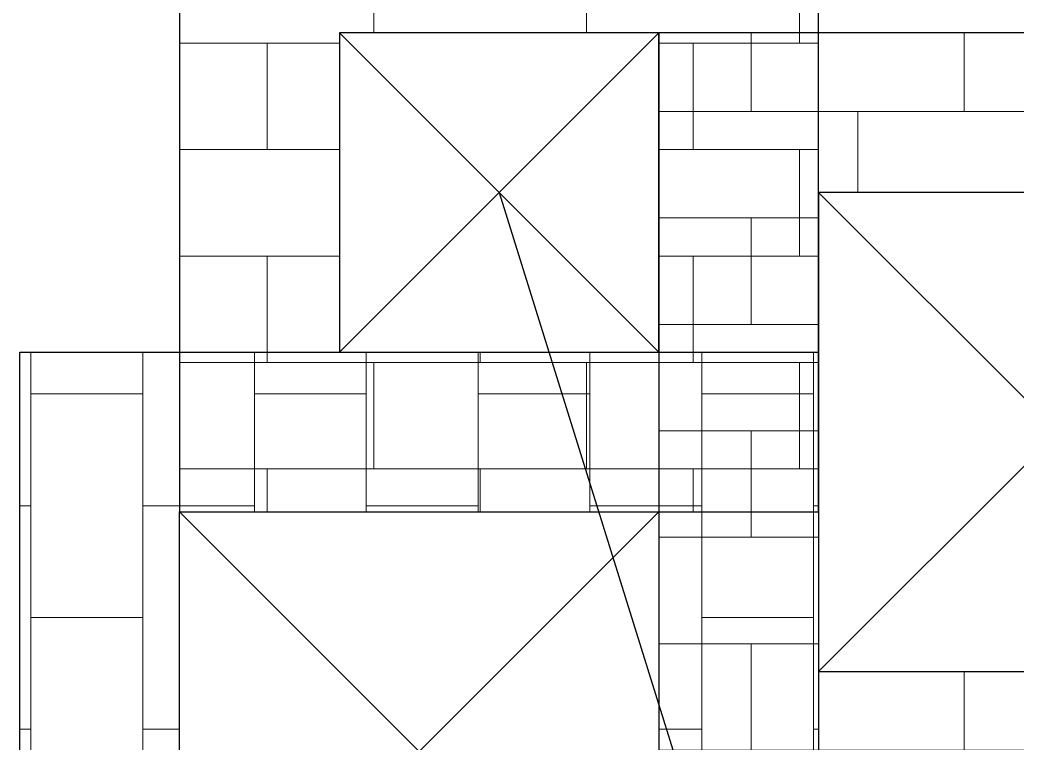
# Model space of a CAD drawing. Header units: millimetres. Extents: x 27934 to 36355, y -8056 to 1263.
# Drawn here: x 34314 to 35265, y -4021 to -3331 of the extents above; entities that cross this region are included whole.
import ezdxf

# ---------------------------------------------------------------- set-up
doc = ezdxf.new("R2010")
doc.units = ezdxf.units.MM
doc.header["$MEASUREMENT"] = 0
doc.layers.add('RWP', color=150, linetype='Continuous', lineweight=15)
doc.layers.add('SWP', color=1, linetype='Continuous', lineweight=15)
doc.layers.add('TextLayer', color=7, linetype='Continuous')
doc.layers.add('WWP', color=92, linetype='Continuous')

# ---------------------------------------------------------------- blocks, each defined once
blk = doc.blocks.new('IC 1')
at = {"layer": 'SWP', "lineweight": 15, "ltscale": 30}
h = blk.add_hatch(dxfattribs=at)
h.set_pattern_fill('AR-B816', color=9, scale=6.000607146966712, style=0)
h.set_pattern_definition([(179.999999999925, (376164.1073075047, 227652.4805268024), (5.2382e-12, 4.000404764649728), []), (90, (376164.1073075047, 227652.4805268024), (4.000404764654966, 4.000404764644491), [4.000404764649728, -4.000404764649728])])
h.paths.add_polyline_path([(376179.1088253719, 227667.4820446698), (376179.1088253719, 227637.4790089349), (376149.105789637, 227637.479008935), (376149.1057896372, 227667.4820446698)])
h.paths.add_polyline_path([(376155.1063967842, 227661.4814375228), (376155.1063967842, 227643.479616082), (376173.108218225, 227643.479616082), (376173.108218225, 227661.4814375228)], flags=16)
at = {"layer": 'SWP', "linetype": 'Continuous', "lineweight": 30, "ltscale": 30}
for p, q in [((376173.108218225, 227661.4814375228), (376155.1063967842, 227643.479616082)), ((376173.108218225, 227643.479616082), (376155.1063967842, 227661.4814375228))]:
    blk.add_line(p, q, dxfattribs=at)
for points in [[(376179.1088253719, 227667.4820446698), (376149.1057896372, 227667.4820446698), (376149.105789637, 227637.479008935), (376179.1088253719, 227637.4790089349)], [(376173.108218225, 227661.4814375228), (376155.1063967842, 227661.4814375228), (376155.1063967842, 227643.479616082), (376173.108218225, 227643.479616082)]]:
    blk.add_lwpolyline(points, close=True, dxfattribs=at)
blk = doc.blocks.new('GT 1')
at = {"layer": 'WWP', "lineweight": 15}
h = blk.add_hatch(dxfattribs=at)
h.set_pattern_fill('AR-B816', color=9, scale=0.5, style=0)
h.set_pattern_definition([(0, (0, 0), (0, 4), []), (90, (0, 0), (-3.999999999999998, 4), [4, -4])])
h.paths.add_polyline_path([(376155.106396784, 227649.4802232289), (376131.1039681962, 227649.480223229), (376131.1039681962, 227673.4826518168), (376155.1063967842, 227673.4826518168)])
h.paths.add_polyline_path([(376149.1057896372, 227667.4820446698), (376137.1045753433, 227667.4820446698), (376137.1045753433, 227655.4808303759), (376149.105789637, 227655.4808303759)], flags=16)
at = {"layer": 'WWP', "lineweight": 30}
for p, q in [((376149.105789637, 227655.4808303759), (376137.1045753433, 227667.4820446698)), ((376137.1045753433, 227655.4808303759), (376149.1057896372, 227667.4820446698))]:
    blk.add_line(p, q, dxfattribs=at)
for points in [[(376155.106396784, 227649.4802232289), (376155.1063967842, 227673.4826518168), (376131.1039681962, 227673.4826518168), (376131.1039681962, 227649.480223229)], [(376149.105789637, 227655.4808303759), (376149.1057896372, 227667.4820446698), (376137.1045753433, 227667.4820446698), (376137.1045753433, 227655.4808303759)]]:
    blk.add_lwpolyline(points, close=True, dxfattribs=at)
blk = doc.blocks.new('GHYTU')
at = {"layer": 'RWP', "lineweight": 13, "ltscale": 30}
h = blk.add_hatch(dxfattribs=at)
h.set_pattern_fill('AR-B816', color=9, scale=0.0437500000004244, angle=-90.00000000009364, style=0)
h.set_pattern_definition([(270, (18204.31744541942, 19409.05260894233), (0.3500000000033954, -5.721e-13), []), (359.9999999999064, (18204.31744541942, 19409.05260894233), (0.3500000000039675, 0.3500000000028232), [0.3500000000033954, -0.3500000000033954])])
h.paths.add_polyline_path([(1084.106445236244, 356.8383337718769), (1086.606445236259, 356.8383337718769), (1086.606445236259, 354.3383337718625), (1084.106445236244, 354.3383337718625)])
h.paths.add_polyline_path([(1084.606445236244, 354.8383337718624), (1086.106445236255, 354.8383337718624), (1086.106445236259, 356.3383337718806), (1084.606445236244, 356.3383337718806)], flags=16)
at = {"layer": 'RWP', "lineweight": 30, "ltscale": 30}
for p, q in [((1086.106445236259, 356.3383337718769), (1084.606445236244, 354.8383337718624)), ((1086.106445236259, 354.8383337718624), (1084.606445236244, 356.3383337718769))]:
    blk.add_line(p, q, dxfattribs=at)
for points in [[(1084.106445236244, 356.8383337718769), (1084.106445236244, 354.3383337718625), (1086.606445236259, 354.3383337718625), (1086.606445236259, 356.8383337718769)], [(1084.606445236244, 356.3383337718769), (1084.606445236244, 354.8383337718624), (1086.106445236259, 354.8383337718624), (1086.106445236259, 356.3383337718769)]]:
    blk.add_lwpolyline(points, close=True, dxfattribs=at)

msp = doc.modelspace()

# ---------------------------------------------------------------- linework, layer by layer
at = {"layer": 'TextLayer'}
msp.add_line((34771.01075147465, -3495.7484506797045), (35217.53676818445, -4927.745139363472), dxfattribs=at)

# ---------------------------------------------------------------- block references
at = {"layer": 'RWP', "xscale": -304.880732640346, "yscale": 304.880732640346, "zscale": 304.880732640346}
msp.add_blockref('GHYTU', (365599.0587678682, -112441.3214515252), dxfattribs=at)
at = {"layer": 'SWP', "color": 0, "linetype": 'Continuous', "lineweight": 13, "xscale": 25.40415704388033, "yscale": 25.40415704388033, "zscale": 25.40415704388033}
msp.add_blockref('IC 1', (-9520827.504277304, -5787043.775731957), dxfattribs=at)
at = {"layer": 'WWP', "color": 0, "linetype": 'Continuous', "lineweight": 13, "xscale": 25.40415704388033, "yscale": 25.40415704388033, "zscale": 25.40415704388033}
msp.add_blockref('GT 1', (-9520827.504277304, -5787043.775731957), dxfattribs=at)

doc.saveas('drawing.dxf')
